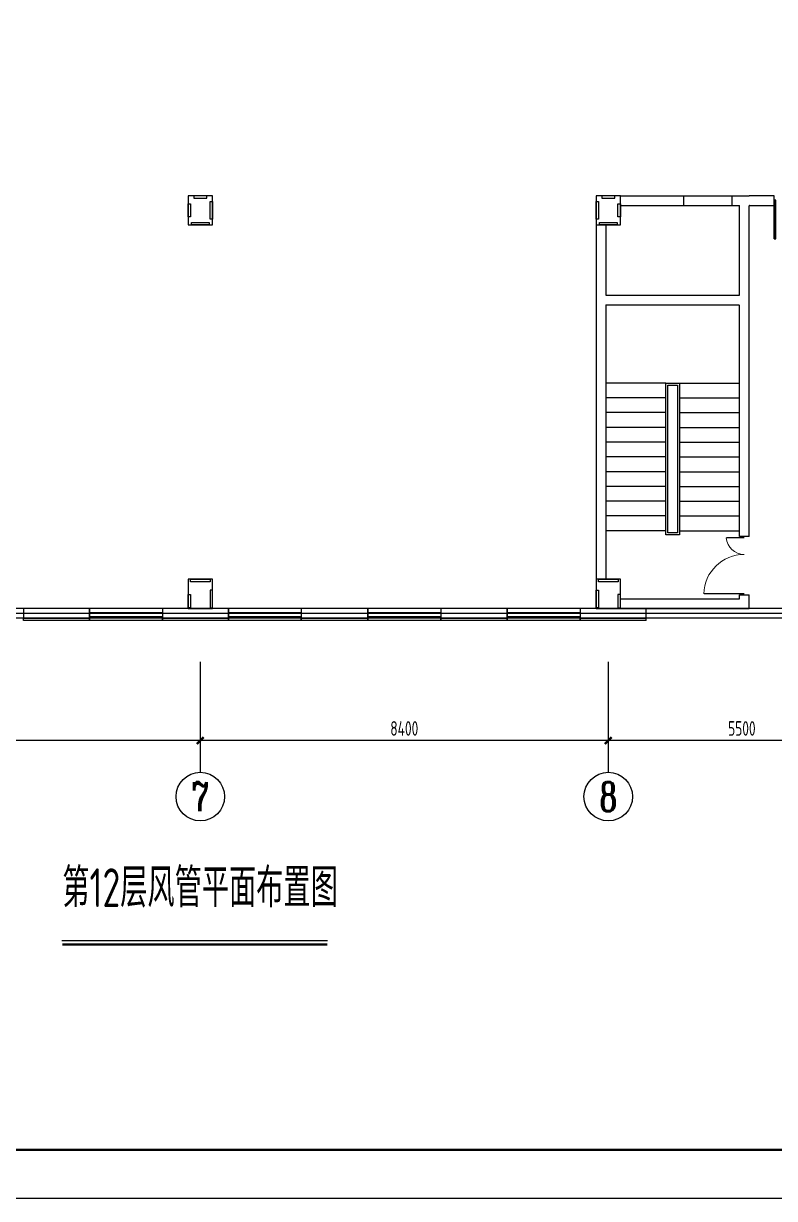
# Model space of a CAD drawing. Extents: x 428750 to 517850, y -31607 to 62245.
# Drawn here: x 471380 to 486842, y -31607 to -7411 of the extents above; entities that cross this region are included whole.
import ezdxf
from ezdxf.enums import TextEntityAlignment as Align

# ---------------------------------------------------------------- set-up
doc = ezdxf.new("R2010")
doc.units = 0
doc.header["$LTSCALE"] = 15
for name, color, linetype in [('BORDER', 7, 'Continuous'), ('图层1', 7, 'Continuous'), ('图层2', 3, 'Continuous'), ('图层3', 30, 'Continuous'), ('图层4', 251, 'Continuous'), ('图层5', 86, 'Continuous')]:
    doc.layers.add(name, color=color, linetype=linetype)
doc.styles.add('TSSD_Axis', font='Complex.shx', dxfattribs={"width": 0.7, "bigfont": 'hztxt.shx'})
doc.styles.add('TSSD_Dimension', font='Tssdeng.shx', dxfattribs={"width": 0.7, "bigfont": 'hztxt.shx'})
doc.styles.add('TSSD_Norm', font='Tssdeng.shx', dxfattribs={"width": 0.7, "bigfont": 'hztxt.shx'})
doc.dimstyles.new('TSSD_100_100', dxfattribs={"dimtxt": 300, "dimasz": 100, "dimexe": 100, "dimexo": 250, "dimgap": 100, "dimtad": 1, "dimdec": 0, "dimzin": 0, "dimdsep": 46, "dimtxsty": 'TSSD_Dimension', "dimblk": 'ARCHTICK', "dimcen": 0, "dimdle": 100, "dimclrt": 7, "dimadec": 0, "dimazin": 0, "dimtfac": 1, "dimtdec": 0, "dimtix": 1, "dimtmove": 2, "dimatfit": 3, "dimldrblk": 'ARCHTICK', "dimfxl": 1, "dimtolj": 1, "dimtzin": 0, "dimarcsym": 0})

# ---------------------------------------------------------------- blocks, each defined once
blk = doc.blocks.new('_ArchTick')
at = {"color": 0, "const_width": 0.5}
blk.add_lwpolyline([(-0.71, -0.71), (0.71, 0.71)], dxfattribs=at)
blk = doc.blocks.new('*D75')
at = {"layer": 'Defpoints', "color": 0}
for p in [(475020, -20557), (483420, -20557), (475020, -22177)]:
    blk.add_point(p, dxfattribs=at)
at = {"layer": '图层5', "color": 0, "lineweight": -2}
for p, q in [((475020, -20807), (475020, -22277)), ((483420, -20807), (483420, -22277)), ((483520, -22177), (474920, -22177))]:
    blk.add_line(p, q, dxfattribs=at)
at = {"layer": '图层5', "color": 0, "lineweight": -2, "xscale": 100, "yscale": 100, "zscale": 100, "rotation": 180}
blk.add_blockref('_ArchTick', (475020, -22177), dxfattribs=at)
at = {"layer": '图层5', "color": 0, "lineweight": -2, "xscale": 100, "yscale": 100, "zscale": 100}
blk.add_blockref('_ArchTick', (483420, -22177), dxfattribs=at)
at = {"layer": '图层5', "color": 7, "insert": (479220, -21927), "char_height": 300, "attachment_point": 5, "style": 'TSSD_Dimension'}
blk.add_mtext('\\A1;8400', dxfattribs=at)
blk = doc.blocks.new('*D76')
at = {"layer": 'Defpoints', "color": 0}
for p in [(483420, -20557), (488920, -20557), (483420, -22177)]:
    blk.add_point(p, dxfattribs=at)
at = {"layer": '图层5', "color": 0, "lineweight": -2}
for p, q in [((483420, -20807), (483420, -22277)), ((488920, -20807), (488920, -22277)), ((489020, -22177), (483320, -22177))]:
    blk.add_line(p, q, dxfattribs=at)
at = {"layer": '图层5', "color": 0, "lineweight": -2, "xscale": 100, "yscale": 100, "zscale": 100, "rotation": 180}
blk.add_blockref('_ArchTick', (483420, -22177), dxfattribs=at)
at = {"layer": '图层5', "color": 0, "lineweight": -2, "xscale": 100, "yscale": 100, "zscale": 100}
blk.add_blockref('_ArchTick', (488920, -22177), dxfattribs=at)
at = {"layer": '图层5', "color": 7, "insert": (486170, -21927), "char_height": 300, "attachment_point": 5, "style": 'TSSD_Dimension'}
blk.add_mtext('\\A1;5500', dxfattribs=at)
blk = doc.blocks.new('*D93')
at = {"layer": 'Defpoints', "color": 0}
for p in [(475020, -20557), (466620, -20861), (466620, -22177)]:
    blk.add_point(p, dxfattribs=at)
at = {"layer": '图层5', "color": 0, "lineweight": -2}
for p, q in [((475020, -20807), (475020, -22277)), ((466620, -21111), (466620, -22277)), ((475120, -22177), (466520, -22177))]:
    blk.add_line(p, q, dxfattribs=at)
at = {"layer": '图层5', "color": 0, "lineweight": -2, "xscale": 100, "yscale": 100, "zscale": 100, "rotation": 180}
blk.add_blockref('_ArchTick', (466620, -22177), dxfattribs=at)
at = {"layer": '图层5', "color": 0, "lineweight": -2, "xscale": 100, "yscale": 100, "zscale": 100}
blk.add_blockref('_ArchTick', (475020, -22177), dxfattribs=at)
at = {"layer": '图层5', "color": 7, "insert": (470820, -21927), "char_height": 300, "attachment_point": 5, "style": 'TSSD_Dimension'}
blk.add_mtext('\\A1;8400', dxfattribs=at)
blk = doc.blocks.new('$DorLib2D$00000025')
at = {"const_width": 0.02}
for points in [[(0.481, -0.001), (0.481, 0.691)], [(-0.481, 0.001), (-0.481, 0.308)]]:
    blk.add_lwpolyline(points, dxfattribs=at)
at = {"lineweight": 13}
for centre, radius, start, end in [((0.505, -0.002), 0.699, 91.9397, 179.7238), ((-0.501, 0.003), 0.307, 359.7899, 85.7508)]:
    blk.add_arc(centre, radius, start, end, dxfattribs=at)

msp = doc.modelspace()

# ---------------------------------------------------------------- linework, layer by layer
at = {"layer": 'BORDER', "elevation": 283.476}
msp.add_lwpolyline([(428750, -31606.666), (428750, 10393.334), (517850, 10393.334), (517850, -31606.666)], close=True, dxfattribs=at)
at = {"layer": 'BORDER', "const_width": 50, "elevation": 283.476}
msp.add_lwpolyline([(431250, -30606.666), (431250, 9393.334), (516850, 9393.334), (516850, -30606.666)], close=True, dxfattribs=at)
at = {"layer": '图层1'}
for p, q in [((483670, -10956.666, 283.476), (484972.907, -10956.666, 283.476)), ((484972.907, -10956.666, 283.476), (485972.907, -10956.666, 283.476)), ((484972.907, -11156.666, 283.476), (484972.907, -10956.666, 283.476)), ((485972.907, -10956.666, 283.476), (486320, -10956.666, 283.476)), ((485972.907, -11156.666, 283.476), (485972.907, -10956.666, 283.476)), ((486832.162, -10956.666, 283.476), (486320, -10956.666, 283.476)), ((486832.162, -11156.666, 283.476), (486832.162, -10956.666, 283.476)), ((483670, -11156.666, 283.476), (484972.907, -11156.666, 283.476)), ((484972.907, -11156.666, 283.476), (485972.907, -11156.666, 283.476)), ((485972.907, -11156.666, 283.476), (486120, -11156.666, 283.476)), ((486120, -13006.666, 283.476), (486120, -11156.666, 283.476)), ((486320, -17975.991, 283.476), (486320, -11166.666, 283.476)), ((486330, -11156.666, 283.476), (486832.162, -11156.666, 283.476)), ((483170, -11556.666, 283.476), (483170, -18856.666, 283.476)), ((483370, -11556.666, 283.476), (483370, -13006.666, 283.476)), ((483370, -13006.666, 283.476), (486120, -13006.666, 283.476)), ((483370, -13206.666, 283.476), (483370, -18856.666, 283.476)), ((483370, -13206.666, 283.476), (486110, -13206.666, 283.476)), ((486120, -17975.991, 283.476), (486120, -13216.666, 283.476)), ((486320, -17975.991, 283.476), (486120, -17975.991, 283.476)), ((483670, -19256.666, 283.476), (486120, -19256.666, 283.476)), ((486120, -19256.666, 283.476), (486120, -19175.991, 283.476)), ((486120, -19175.991, 283.476), (486320, -19175.991, 283.476)), ((486320, -19456.666, 283.476), (486320, -19175.991, 283.476)), ((472740.309, -19456.929, 283.476), (471380.309, -19456.929, 283.476)), ((471380.309, -19456.929, 283.476), (471380.309, -19656.929, 283.476)), ((472740.309, -19656.929, 283.476), (472740.309, -19456.929, 283.476)), ((475600.309, -19456.929, 283.476), (474240.309, -19456.929, 283.476)), ((474240.309, -19456.929, 283.476), (474240.309, -19656.929, 283.476)), ((474769.998, -19456.929, 283.476), (475269.996, -19456.929, 283.476)), ((475600.309, -19656.929, 283.476), (475600.309, -19456.929, 283.476)), ((478470.309, -19456.929, 283.476), (477100.309, -19456.929, 283.476)), ((477100.309, -19456.929, 283.476), (477100.309, -19656.929, 283.476)), ((478470.309, -19656.929, 283.476), (478470.309, -19456.929, 283.476)), ((481340.309, -19456.929, 283.476), (479970.309, -19456.929, 283.476)), ((479970.309, -19456.929, 283.476), (479970.309, -19656.929, 283.476)), ((481340.309, -19656.929, 283.476), (481340.309, -19456.929, 283.476)), ((484200.309, -19456.929, 283.476), (482840.309, -19456.929, 283.476)), ((482840.309, -19456.929, 283.476), (482840.309, -19656.929, 283.476)), ((483169.998, -19456.929, 283.476), (483669.996, -19456.929, 283.476)), ((483670, -19456.666, 283.476), (486320, -19456.666, 283.476)), ((484200.309, -19656.929, 283.476), (484200.309, -19456.929, 283.476)), ((471380.309, -19656.929, 283.476), (472740.309, -19656.929, 283.476)), ((471380.309, -19706.929, 283.476), (471380.309, -19656.929, 283.476)), ((472740.309, -19706.929, 283.476), (471380.309, -19706.929, 283.476)), ((472740.309, -19706.929, 283.476), (472740.309, -19656.929, 283.476)), ((474240.309, -19656.929, 283.476), (475600.309, -19656.929, 283.476)), ((474240.309, -19706.929, 283.476), (474240.309, -19656.929, 283.476)), ((475600.309, -19706.929, 283.476), (474240.309, -19706.929, 283.476)), ((475600.309, -19706.929, 283.476), (475600.309, -19656.929, 283.476)), ((477100.309, -19656.929, 283.476), (478470.309, -19656.929, 283.476)), ((477100.309, -19706.929, 283.476), (477100.309, -19656.929, 283.476)), ((478470.309, -19706.929, 283.476), (477100.309, -19706.929, 283.476)), ((478470.309, -19706.929, 283.476), (478470.309, -19656.929, 283.476)), ((479970.309, -19656.929, 283.476), (481340.309, -19656.929, 283.476)), ((479970.309, -19706.929, 283.476), (479970.309, -19656.929, 283.476)), ((481340.309, -19706.929, 283.476), (479970.309, -19706.929, 283.476)), ((481340.309, -19706.929, 283.476), (481340.309, -19656.929, 283.476)), ((482840.309, -19656.929, 283.476), (484200.309, -19656.929, 283.476)), ((482840.309, -19706.929, 283.476), (482840.309, -19656.929, 283.476)), ((484200.309, -19706.929, 283.476), (482840.309, -19706.929, 283.476)), ((484200.309, -19706.929, 283.476), (484200.309, -19656.929, 283.476))]:
    msp.add_line(p, q, dxfattribs=at)
at = {"layer": '图层1', "elevation": 283.476}
for points in [[(446920, -8806.666), (446920, 3543.334), (509620, 3543.334), (509620, -5156.871), (500470, -5156.871), (500470, -8856.666), (502320, -8856.666), (502320, -19656.666), (439720, -19656.666), (439720, -8856.666), (446870, -8856.666)], [(447120, 2843.334), (447120, 3343.334), (509420, 3343.334), (509420, -4956.871), (500270, -4956.871), (500270, -9056.666), (502120, -9056.666), (502120, -19456.666), (466870, -19456.666)]]:
    msp.add_lwpolyline(points, dxfattribs=at)
for points in [[(474770, -11556.666), (475270, -11556.666), (475270, -10956.666), (474770, -10956.666)], [(474770, -11121.564), (474820, -11121.564), (474820, -11391.769), (474770, -11391.769)], [(474884.898, -10956.666), (474884.898, -11006.666), (475155.102, -11006.666), (475155.102, -10956.666)], [(475220, -11076.564), (475270, -11076.564), (475270, -11436.769), (475220, -11436.769)], [(483170, -11556.666), (483670, -11556.666), (483670, -10956.666), (483170, -10956.666)], [(483170, -11076.564), (483220, -11076.564), (483220, -11436.769), (483170, -11436.769)], [(483284.898, -10956.666), (483284.898, -11006.666), (483555.102, -11006.666), (483555.102, -10956.666)], [(483620, -11121.564), (483670, -11121.564), (483670, -11391.769), (483620, -11391.769)], [(474839.898, -11556.666), (474839.898, -11506.666), (475200.102, -11506.666), (475200.102, -11556.666)], [(483239.898, -11556.666), (483239.898, -11506.666), (483600.102, -11506.666), (483600.102, -11556.666)], [(475270, -18856.666), (474770, -18856.666), (474770, -19456.666), (475270, -19456.666)], [(475220.102, -18856.666), (475220.102, -18906.666), (474819.898, -18906.666), (474819.898, -18856.666)], [(483670, -18856.666), (483170, -18856.666), (483170, -19456.666), (483670, -19456.666)], [(483620.102, -18856.666), (483620.102, -18906.666), (483219.898, -18906.666), (483219.898, -18856.666)], [(475220, -19441.769), (475270, -19441.769), (475270, -19081.564), (475220, -19081.564)], [(483220, -19441.769), (483170, -19441.769), (483170, -19081.564), (483220, -19081.564)], [(474820, -19441.769), (474770, -19441.769), (474770, -19171.564), (474820, -19171.564)], [(483620, -19441.769), (483670, -19441.769), (483670, -19171.564), (483620, -19171.564)]]:
    msp.add_lwpolyline(points, close=True, dxfattribs=at)
at = {"layer": '图层1'}
for centre, start, end in [((486330, -11166.666, 283.476), 90, 180), ((486110, -13216.666, 283.476), 0, 90)]:
    msp.add_arc(centre, 10, start, end, dxfattribs=at)
at = {"layer": '图层2'}
for p, q in [((474240.309, -19456.929, 283.476), (472740.309, -19456.929, 283.476)), ((472740.309, -19456.929, 283.476), (472740.309, -19706.929, 283.476)), ((472740.309, -19540.262, 283.476), (474240.309, -19540.262, 283.476)), ((474240.309, -19456.929, 283.476), (474240.309, -19706.929, 283.476)), ((477100.309, -19456.929, 283.476), (475600.309, -19456.929, 283.476)), ((475600.309, -19456.929, 283.476), (475600.309, -19706.929, 283.476)), ((475600.309, -19540.262, 283.476), (477100.309, -19540.262, 283.476)), ((477100.309, -19456.929, 283.476), (477100.309, -19706.929, 283.476)), ((479970.309, -19456.929, 283.476), (478470.309, -19456.929, 283.476)), ((478470.309, -19456.929, 283.476), (478470.309, -19706.929, 283.476)), ((478470.309, -19540.262, 283.476), (479970.309, -19540.262, 283.476)), ((479970.309, -19456.929, 283.476), (479970.309, -19706.929, 283.476)), ((482840.309, -19456.929, 283.476), (481340.309, -19456.929, 283.476)), ((481340.309, -19456.929, 283.476), (481340.309, -19706.929, 283.476)), ((481340.309, -19540.262, 283.476), (482840.309, -19540.262, 283.476)), ((482840.309, -19456.929, 283.476), (482840.309, -19706.929, 283.476)), ((472740.309, -19623.596, 283.476), (474240.309, -19623.596, 283.476)), ((474240.309, -19706.929, 283.476), (472740.309, -19706.929, 283.476)), ((475600.309, -19623.596, 283.476), (477100.309, -19623.596, 283.476)), ((477100.309, -19706.929, 283.476), (475600.309, -19706.929, 283.476)), ((478470.309, -19623.596, 283.476), (479970.309, -19623.596, 283.476)), ((479970.309, -19706.929, 283.476), (478470.309, -19706.929, 283.476)), ((481340.309, -19623.596, 283.476), (482840.309, -19623.596, 283.476)), ((482840.309, -19706.929, 283.476), (481340.309, -19706.929, 283.476))]:
    msp.add_line(p, q, dxfattribs=at)
at = {"layer": '图层3'}
msp.add_line((486831.932, -11847.304, 283.476), (486832.198, -11050.349, 283.476), dxfattribs=at)
at = {"layer": '图层3', "elevation": 283.476}
msp.add_lwpolyline([(486832.198, -11050.349), (486831.932, -11847.304), (486871.932, -11847.304), (486872.198, -11050.349), (486832.198, -11050.349)], close=True, dxfattribs=at)
at = {"layer": '图层4'}
for p, q in [((484604.806, -14814.07, 283.476), (483370, -14814.07, 283.476)), ((484885.194, -14814.07, 283.476), (486120, -14814.07, 283.476)), ((484604.806, -15118.33, 283.476), (483370, -15118.33, 283.476)), ((484885.194, -15118.33, 283.476), (486120, -15118.33, 283.476)), ((484604.806, -15422.589, 283.476), (483370, -15422.589, 283.476)), ((484885.194, -15422.589, 283.476), (486120, -15422.589, 283.476)), ((484604.806, -15726.849, 283.476), (483370, -15726.849, 283.476)), ((484885.194, -15726.849, 283.476), (486120, -15726.849, 283.476)), ((484604.806, -16031.109, 283.476), (483370, -16031.109, 283.476)), ((484885.194, -16031.109, 283.476), (486120, -16031.109, 283.476)), ((484604.806, -16335.368, 283.476), (483370, -16335.368, 283.476)), ((484885.194, -16335.368, 283.476), (486120, -16335.368, 283.476)), ((484604.806, -16639.628, 283.476), (483370, -16639.628, 283.476)), ((484885.194, -16639.628, 283.476), (486120, -16639.628, 283.476)), ((484604.806, -16943.887, 283.476), (483370, -16943.887, 283.476)), ((484885.194, -16943.887, 283.476), (486120, -16943.887, 283.476)), ((484604.806, -17248.147, 283.476), (483370, -17248.147, 283.476)), ((484885.194, -17248.147, 283.476), (486120, -17248.147, 283.476)), ((484604.806, -17552.407, 283.476), (483370, -17552.407, 283.476)), ((484885.194, -17552.407, 283.476), (486120, -17552.407, 283.476)), ((484604.806, -17856.666, 283.476), (483370, -17856.666, 283.476)), ((484885.194, -17856.666, 283.476), (486120, -17856.666, 283.476))]:
    msp.add_line(p, q, dxfattribs=at)
at = {"layer": '图层4', "elevation": 283.476}
for points in [[(484885.194, -14814.07), (484885.194, -17940.202), (484604.806, -17940.202), (484604.806, -14814.07)], [(484841.844, -14857.421), (484841.844, -17896.851), (484648.156, -17896.851), (484648.156, -14857.421)]]:
    msp.add_lwpolyline(points, close=True, dxfattribs=at)
at = {"layer": '图层5'}
for p, q in [((439020, -19556.666, 283.476), (512097.492, -19556.666, 283.476)), ((475020, -20556.666, 283.476), (475020, -22830.907, 283.476)), ((483420, -20556.666, 283.476), (483420, -22830.907, 283.476))]:
    msp.add_line(p, q, dxfattribs=at)
at = {"layer": '图层5', "const_width": 50, "elevation": 283.476}
msp.add_lwpolyline([(472177.853, -26377.467), (477635.82, -26377.467)], dxfattribs=at)
at = {"layer": '图层5', "elevation": 283.476}
msp.add_lwpolyline([(472167.967, -26296.848), (477642.089, -26296.848)], dxfattribs=at)
at = {"layer": '图层5', "color": 0, "linetype": 'ByBlock', "lineweight": -2}
for centre in [(475020, -23330.907, 283.476), (483420, -23330.907, 283.476)]:
    msp.add_circle(centre, 500, dxfattribs=at)

# ---------------------------------------------------------------- block references
at = {"layer": '图层3', "extrusion": (0, 0, -1), "xscale": 1200, "yscale": 1200, "zscale": 1200, "rotation": 270}
msp.add_blockref('$DorLib2D$00000025', (-486220, -18575.991, -283.476), dxfattribs=at)

# ---------------------------------------------------------------- texts
at = {"layer": '图层5', "style": 'TSSD_Norm', "width": 0.7}
msp.add_text('第12层风管平面布置图', height=800, dxfattribs=at).set_placement((472179.349, -25847.1), align=Align.BOTTOM_LEFT)
at = {"layer": '图层5', "color": 0, "linetype": 'ByBlock', "lineweight": -2, "style": 'TSSD_Axis', "width": 0.7}
for tag, p in [('7', (475020, -23330.907, 283.476)), ('8', (483420, -23330.907, 283.476))]:
    msp.add_attdef(tag, text='A', height=600, dxfattribs=at).set_placement(p, align=Align.MIDDLE_CENTER)

# ---------------------------------------------------------------- dimensions: what is measured, and where the dimension line sits
at = {"layer": '图层5'}
for base, p1, p2, picture, middle in [((466620, -22176.681, 283.476), (475020, -20556.666, 283.476), (466620, -20860.569, 283.476), '*D93', (470820, -21926.681, 283.476)), ((475020, -22176.681, 283.476), (483420, -20556.666, 283.476), (475020, -20556.666, 283.476), '*D75', (479220, -21926.681, 283.476)), ((483420, -22176.681, 283.476), (488920, -20556.666, 283.476), (483420, -20556.666, 283.476), '*D76', (486170, -21926.681, 283.476))]:
    dim = msp.add_linear_dim(base=base, p1=p1, p2=p2, angle=180, dimstyle='TSSD_100_100', dxfattribs=at)
    dim.commit()
    dim.dimension.update_dxf_attribs({"geometry": picture, "text_midpoint": middle})

doc.saveas('drawing.dxf')
